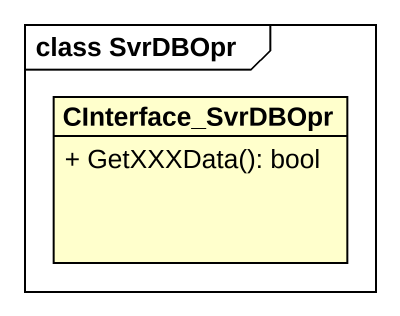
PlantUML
@startuml
mainframe class SvrDBOpr
hide circle
hide empty members
skinparam classAttributeIconSize 0
class CInterface_SvrDBOpr {
  + GetXXXData(): bool
}
@enduml
